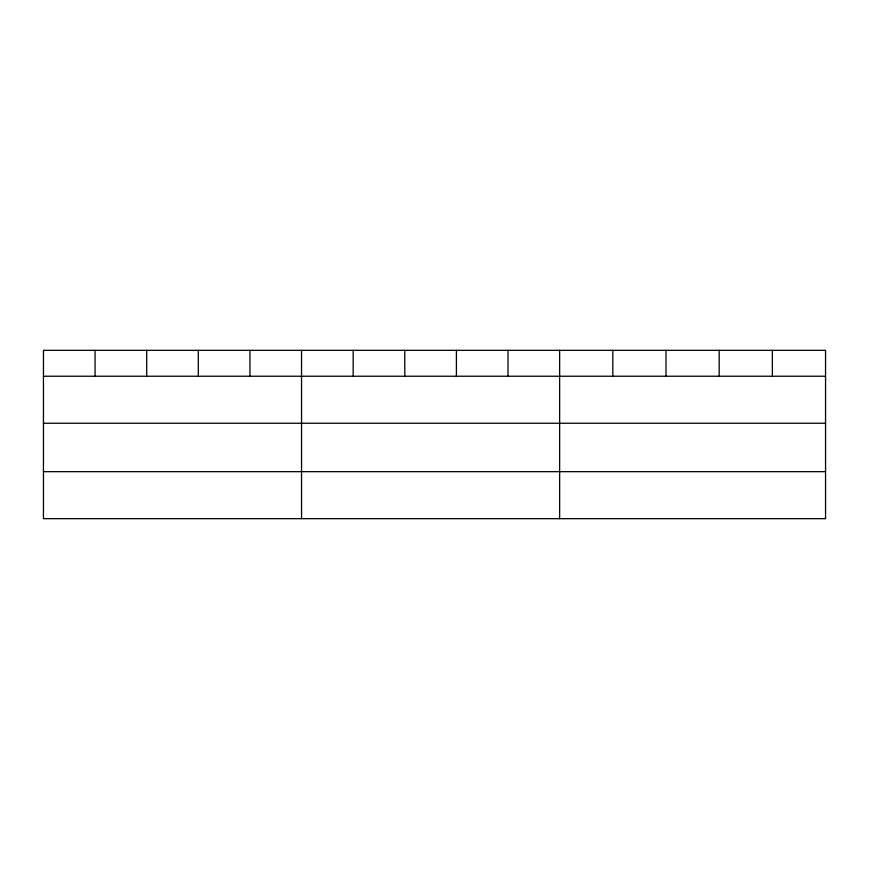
<?xml version="1.0" encoding="UTF-8"?>
<svg xmlns="http://www.w3.org/2000/svg" width="869" height="869" viewBox="0 0 869 869"><rect width="100%" height="100%" fill="white"/><g stroke="black" fill="none" stroke-linecap="round" stroke-linejoin="round"><path stroke-width="1.3" d="M825.55 423.246L825.55 350.326L43.45 350.326L43.45 518.674L825.55 518.674L825.55 423.246L43.45 423.246M43.45 376.234L825.55 376.234M43.45 471.671L825.55 471.671M772.367 350.326L772.367 376.234M719.184 350.326L719.184 376.234M666.002 350.326L666.002 376.234M612.819 350.326L612.819 376.234M559.636 350.326L559.636 518.674M508.017 350.326L508.017 376.234M456.399 350.326L456.399 376.234M404.78 350.326L404.78 376.234M353.162 350.326L353.162 376.234M301.543 350.326L301.543 518.674M249.924 350.326L249.924 376.234M198.306 350.326L198.306 376.234M146.687 350.326L146.687 376.234M95.069 350.326L95.069 376.234"/></g></svg>
